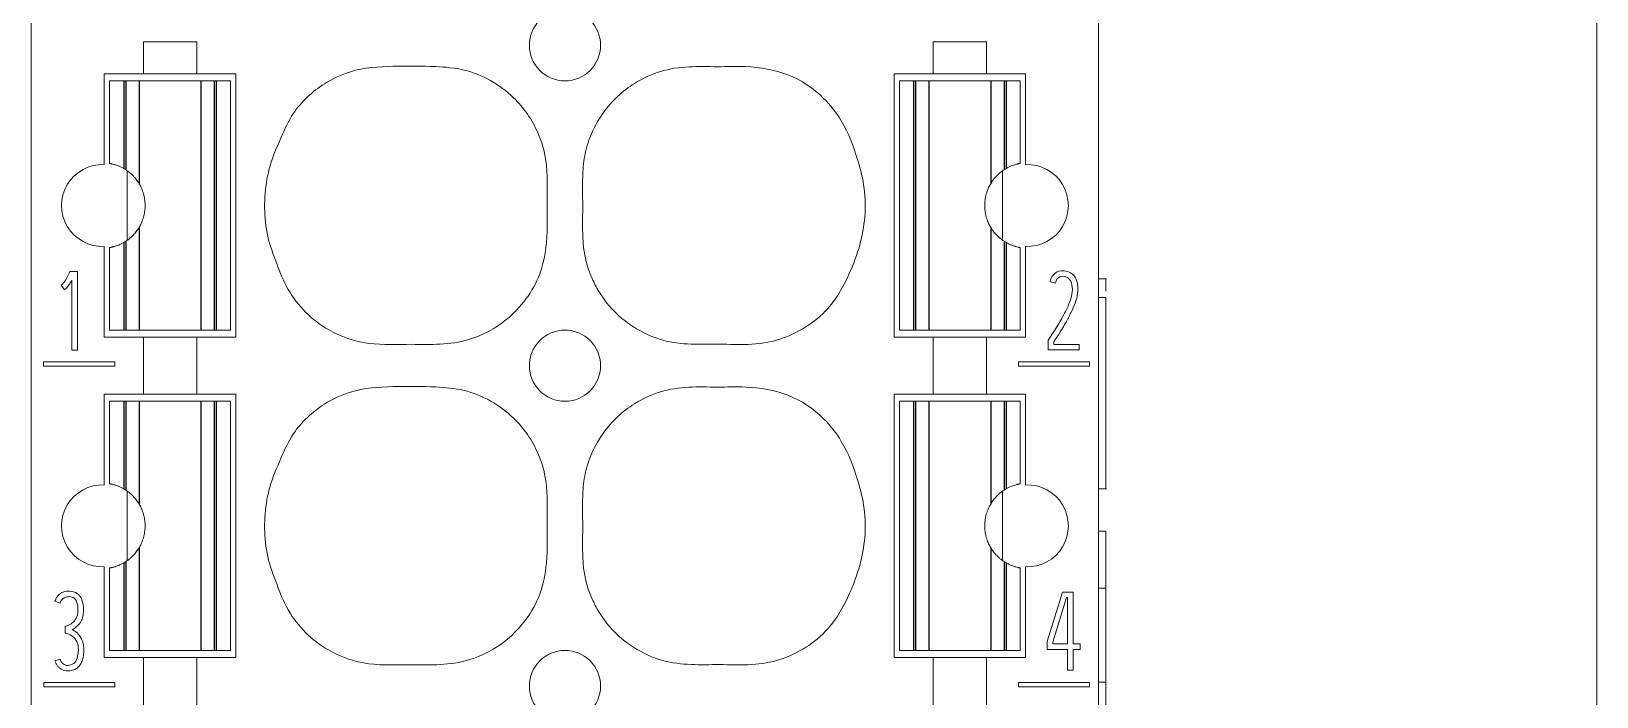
# Model space of a CAD drawing. Header units: millimetres. Extents: x 6750 to 121550, y -28210 to 66060.
# Drawn here: x 16093.57 to 16113.3, y 16122.96 to 16131.34 of the extents above; entities that cross this region are included whole.
import ezdxf

# ---------------------------------------------------------------- set-up
doc = ezdxf.new("R2010")
doc.units = ezdxf.units.MM
doc.layers.add('1', color=7, linetype='Continuous')

# ---------------------------------------------------------------- blocks, each defined once
blk = doc.blocks.new('1')
at = {"layer": '1', "color": 7, "linetype": 'Continuous', "lineweight": 13}
for p, q in [((40264.824, 18077.346), (40264.824, 18034.999)), ((40279.824, 18077.346), (40279.824, 18034.999)), ((40266.399, 18076.099), (40266.399, 18076.549)), ((40266.399, 18076.549), (40267.149, 18076.549)), ((40267.149, 18076.549), (40267.149, 18076.099)), ((40277.499, 18076.099), (40277.499, 18076.549)), ((40277.499, 18076.549), (40278.249, 18076.549)), ((40278.249, 18076.549), (40278.249, 18076.099)), ((40265.849, 18076.099), (40265.849, 18074.823)), ((40266.399, 18076.099), (40265.849, 18076.099)), ((40267.149, 18076.099), (40266.399, 18076.099)), ((40267.699, 18076.099), (40267.149, 18076.099)), ((40267.699, 18072.399), (40267.699, 18076.099)), ((40276.949, 18072.399), (40276.949, 18076.099)), ((40276.949, 18076.099), (40277.499, 18076.099)), ((40277.499, 18076.099), (40278.249, 18076.099)), ((40278.249, 18076.099), (40278.799, 18076.099)), ((40278.799, 18076.099), (40278.799, 18074.823)), ((40265.923, 18075.999), (40265.923, 18074.841)), ((40265.924, 18075.999), (40265.924, 18074.841)), ((40265.924, 18075.999), (40265.924, 18074.841)), ((40265.924, 18075.999), (40266.124, 18075.999)), ((40266.152, 18075.999), (40266.124, 18075.999)), ((40266.34, 18075.999), (40266.152, 18075.999)), ((40267.396, 18075.999), (40267.208, 18075.999)), ((40267.424, 18075.999), (40267.396, 18075.999)), ((40267.624, 18075.999), (40267.424, 18075.999)), ((40267.624, 18075.999), (40267.624, 18072.499)), ((40277.024, 18075.999), (40277.024, 18072.499)), ((40277.024, 18075.999), (40277.224, 18075.999)), ((40277.224, 18075.999), (40277.252, 18075.999)), ((40277.252, 18075.999), (40277.44, 18075.999)), ((40278.308, 18075.999), (40278.496, 18075.999)), ((40278.496, 18075.999), (40278.524, 18075.999)), ((40278.724, 18075.999), (40278.524, 18075.999)), ((40278.724, 18074.841), (40278.724, 18075.999)), ((40278.724, 18074.842), (40278.724, 18075.999)), ((40278.724, 18075.999), (40278.724, 18074.841)), ((40265.924, 18074.841), (40265.924, 18074.841)), ((40278.724, 18074.841), (40278.723, 18074.841)), ((40278.724, 18074.841), (40278.724, 18074.841)), ((40266.173, 18073.761), (40266.173, 18074.737)), ((40278.475, 18074.737), (40278.475, 18073.761)), ((40265.849, 18073.675), (40265.849, 18072.399)), ((40278.799, 18073.675), (40278.799, 18072.399)), ((40265.923, 18073.657), (40265.924, 18073.657)), ((40265.923, 18073.656), (40265.923, 18072.499)), ((40265.924, 18073.657), (40265.924, 18073.657)), ((40265.924, 18073.657), (40265.924, 18072.499)), ((40265.924, 18073.657), (40265.924, 18072.499)), ((40278.724, 18072.499), (40278.724, 18073.657)), ((40278.724, 18072.499), (40278.724, 18073.657)), ((40278.724, 18073.657), (40278.724, 18072.499)), ((40278.724, 18073.657), (40278.724, 18073.657)), ((40265.367, 18073.322), (40265.472, 18073.322)), ((40265.472, 18073.322), (40265.472, 18072.219)), ((40265.289, 18073.064), (40265.245, 18073.128)), ((40265.394, 18072.219), (40265.394, 18073.199)), ((40279.219, 18073.16), (40279.142, 18073.179)), ((40279.936, 18073.219), (40279.824, 18073.219)), ((40279.924, 18072.955), (40279.824, 18072.955)), ((40265.849, 18072.399), (40266.399, 18072.399)), ((40265.924, 18072.499), (40266.124, 18072.499)), ((40266.152, 18072.499), (40266.124, 18072.499)), ((40266.34, 18072.499), (40266.152, 18072.499)), ((40266.399, 18071.599), (40266.399, 18072.399)), ((40266.399, 18072.399), (40267.149, 18072.399)), ((40267.149, 18072.399), (40267.699, 18072.399)), ((40267.149, 18072.399), (40267.149, 18071.599)), ((40267.396, 18072.499), (40267.208, 18072.499)), ((40267.424, 18072.499), (40267.396, 18072.499)), ((40267.624, 18072.499), (40267.424, 18072.499)), ((40277.499, 18072.399), (40276.949, 18072.399)), ((40277.024, 18072.499), (40277.224, 18072.499)), ((40277.224, 18072.499), (40277.252, 18072.499)), ((40277.252, 18072.499), (40277.44, 18072.499)), ((40277.499, 18071.599), (40277.499, 18072.399)), ((40278.249, 18072.399), (40277.499, 18072.399)), ((40278.799, 18072.399), (40278.249, 18072.399)), ((40278.249, 18072.399), (40278.249, 18071.599)), ((40278.308, 18072.499), (40278.496, 18072.499)), ((40278.496, 18072.499), (40278.524, 18072.499)), ((40278.724, 18072.499), (40278.524, 18072.499)), ((40279.115, 18072.22), (40279.115, 18072.358)), ((40265.472, 18072.219), (40265.394, 18072.219)), ((40279.552, 18072.22), (40279.115, 18072.22)), ((40279.193, 18072.333), (40279.193, 18072.298)), ((40279.193, 18072.298), (40279.552, 18072.298)), ((40279.552, 18072.298), (40279.552, 18072.22)), ((40264.997, 18072.051), (40264.997, 18071.99)), ((40265.996, 18072.051), (40264.997, 18072.051)), ((40264.997, 18071.99), (40265.996, 18071.99)), ((40265.996, 18071.99), (40265.996, 18072.051)), ((40279.694, 18072.051), (40278.696, 18072.051)), ((40278.696, 18072.051), (40278.696, 18071.99)), ((40278.696, 18071.99), (40279.694, 18071.99)), ((40279.694, 18071.99), (40279.694, 18072.051)), ((40265.849, 18071.599), (40265.849, 18070.323)), ((40266.399, 18071.599), (40265.849, 18071.599)), ((40265.923, 18071.499), (40265.923, 18070.341)), ((40265.924, 18071.499), (40266.124, 18071.499)), ((40265.924, 18071.499), (40265.924, 18070.341)), ((40265.924, 18071.499), (40265.924, 18070.341)), ((40266.152, 18071.499), (40266.124, 18071.499)), ((40266.34, 18071.499), (40266.152, 18071.499)), ((40267.149, 18071.599), (40266.399, 18071.599)), ((40267.699, 18071.599), (40267.149, 18071.599)), ((40267.396, 18071.499), (40267.208, 18071.499)), ((40267.424, 18071.499), (40267.396, 18071.499)), ((40267.624, 18071.499), (40267.424, 18071.499)), ((40267.624, 18071.499), (40267.624, 18067.999)), ((40267.699, 18067.899), (40267.699, 18071.599)), ((40276.949, 18067.899), (40276.949, 18071.599)), ((40276.949, 18071.599), (40277.499, 18071.599)), ((40277.024, 18071.499), (40277.024, 18067.999)), ((40277.024, 18071.499), (40277.224, 18071.499)), ((40277.224, 18071.499), (40277.252, 18071.499)), ((40277.252, 18071.499), (40277.44, 18071.499)), ((40277.499, 18071.599), (40278.249, 18071.599)), ((40278.249, 18071.599), (40278.799, 18071.599)), ((40278.308, 18071.499), (40278.496, 18071.499)), ((40278.496, 18071.499), (40278.524, 18071.499)), ((40278.724, 18071.499), (40278.524, 18071.499)), ((40278.724, 18070.341), (40278.724, 18071.499)), ((40278.724, 18070.342), (40278.724, 18071.499)), ((40278.724, 18071.499), (40278.724, 18070.341)), ((40278.799, 18071.599), (40278.799, 18070.323)), ((40265.924, 18070.341), (40265.924, 18070.341)), ((40266.173, 18069.261), (40266.173, 18070.237)), ((40278.475, 18070.237), (40278.475, 18069.261)), ((40278.724, 18070.341), (40278.723, 18070.341)), ((40278.724, 18070.341), (40278.724, 18070.341)), ((40279.824, 18070.267), (40279.936, 18070.267)), ((40279.924, 18069.675), (40279.824, 18069.675)), ((40279.924, 18068.875), (40279.924, 18069.675)), ((40265.849, 18069.175), (40265.849, 18067.899)), ((40265.923, 18069.157), (40265.924, 18069.157)), ((40265.923, 18069.156), (40265.923, 18067.999)), ((40265.924, 18069.157), (40265.924, 18069.157)), ((40265.924, 18069.157), (40265.924, 18067.999)), ((40265.924, 18069.157), (40265.924, 18067.999)), ((40278.724, 18069.157), (40278.724, 18069.157)), ((40278.724, 18067.999), (40278.724, 18069.157)), ((40278.724, 18067.999), (40278.724, 18069.157)), ((40278.724, 18069.157), (40278.724, 18067.999)), ((40278.799, 18069.175), (40278.799, 18067.899)), ((40279.316, 18068.82), (40279.101, 18068.124)), ((40279.465, 18068.82), (40279.316, 18068.82)), ((40279.465, 18068.091), (40279.465, 18068.82)), ((40279.924, 18068.875), (40279.824, 18068.875)), ((40279.924, 18067.555), (40279.924, 18068.875)), ((40265.228, 18068.665), (40265.157, 18068.692)), ((40279.179, 18068.114), (40279.374, 18068.743)), ((40279.374, 18068.743), (40279.388, 18068.743)), ((40279.388, 18068.743), (40279.388, 18068.091)), ((40265.301, 18068.243), (40265.301, 18068.339)), ((40265.924, 18067.999), (40266.124, 18067.999)), ((40266.152, 18067.999), (40266.124, 18067.999)), ((40266.34, 18067.999), (40266.152, 18067.999)), ((40267.396, 18067.999), (40267.208, 18067.999)), ((40267.424, 18067.999), (40267.396, 18067.999)), ((40267.624, 18067.999), (40267.424, 18067.999)), ((40277.024, 18067.999), (40277.224, 18067.999)), ((40277.224, 18067.999), (40277.252, 18067.999)), ((40277.252, 18067.999), (40277.44, 18067.999)), ((40278.308, 18067.999), (40278.496, 18067.999)), ((40278.496, 18067.999), (40278.524, 18067.999)), ((40278.724, 18067.999), (40278.524, 18067.999)), ((40279.101, 18068.124), (40279.101, 18068.013)), ((40279.101, 18068.013), (40279.388, 18068.013)), ((40279.179, 18068.091), (40279.179, 18068.114)), ((40279.388, 18068.091), (40279.179, 18068.091)), ((40279.388, 18068.013), (40279.388, 18067.72)), ((40279.566, 18068.091), (40279.465, 18068.091)), ((40279.465, 18068.013), (40279.566, 18068.013)), ((40279.465, 18067.72), (40279.465, 18068.013)), ((40279.566, 18068.013), (40279.566, 18068.091)), ((40265.155, 18067.853), (40265.23, 18067.877)), ((40265.849, 18067.899), (40266.399, 18067.899)), ((40266.399, 18067.099), (40266.399, 18067.899)), ((40266.399, 18067.899), (40267.149, 18067.899)), ((40267.149, 18067.899), (40267.699, 18067.899)), ((40267.149, 18067.899), (40267.149, 18067.099)), ((40277.499, 18067.899), (40276.949, 18067.899)), ((40277.499, 18067.099), (40277.499, 18067.899)), ((40278.249, 18067.899), (40277.499, 18067.899)), ((40278.799, 18067.899), (40278.249, 18067.899)), ((40278.249, 18067.899), (40278.249, 18067.099)), ((40279.388, 18067.72), (40279.465, 18067.72)), ((40264.998, 18067.551), (40264.998, 18067.49)), ((40265.996, 18067.551), (40264.998, 18067.551)), ((40265.996, 18067.49), (40265.996, 18067.551)), ((40278.697, 18067.551), (40278.697, 18067.49)), ((40279.695, 18067.551), (40278.697, 18067.551)), ((40279.695, 18067.49), (40279.695, 18067.551)), ((40279.924, 18067.555), (40279.824, 18067.555)), ((40279.924, 18066.315), (40279.924, 18067.555)), ((40264.998, 18067.49), (40265.996, 18067.49)), ((40278.697, 18067.49), (40279.695, 18067.49))]:
    blk.add_line(p, q, dxfattribs=at)
at = {"layer": '1', "color": 7, "linetype": 'Continuous', "lineweight": 25}
for p, q in [((40266.124, 18075.999), (40266.124, 18074.769)), ((40266.152, 18075.999), (40266.152, 18074.751)), ((40266.34, 18075.999), (40266.34, 18074.555)), ((40267.208, 18075.999), (40267.208, 18072.499)), ((40267.396, 18075.999), (40267.396, 18072.499)), ((40267.424, 18075.999), (40267.424, 18072.499)), ((40277.224, 18075.999), (40277.224, 18072.499)), ((40277.252, 18075.999), (40277.252, 18072.499)), ((40277.44, 18075.999), (40277.44, 18072.499)), ((40278.308, 18075.999), (40278.308, 18074.555)), ((40278.496, 18075.999), (40278.496, 18074.751)), ((40278.524, 18075.999), (40278.524, 18074.769)), ((40266.34, 18073.943), (40266.34, 18072.499)), ((40278.308, 18073.943), (40278.308, 18072.499)), ((40266.124, 18073.729), (40266.124, 18072.499)), ((40266.152, 18073.747), (40266.152, 18072.499)), ((40278.496, 18073.747), (40278.496, 18072.499)), ((40278.524, 18073.729), (40278.524, 18072.499)), ((40266.124, 18071.499), (40266.124, 18070.269)), ((40266.152, 18071.499), (40266.152, 18070.251)), ((40266.34, 18071.499), (40266.34, 18070.055)), ((40267.208, 18071.499), (40267.208, 18067.999)), ((40267.396, 18071.499), (40267.396, 18067.999)), ((40267.424, 18071.499), (40267.424, 18067.999)), ((40277.224, 18071.499), (40277.224, 18067.999)), ((40277.252, 18071.499), (40277.252, 18067.999)), ((40277.44, 18071.499), (40277.44, 18067.999)), ((40278.308, 18071.499), (40278.308, 18070.055)), ((40278.496, 18071.499), (40278.496, 18070.251)), ((40278.524, 18071.499), (40278.524, 18070.269)), ((40266.34, 18069.443), (40266.34, 18067.999)), ((40278.308, 18069.443), (40278.308, 18067.999)), ((40266.124, 18069.229), (40266.124, 18067.999)), ((40266.152, 18069.247), (40266.152, 18067.999)), ((40278.496, 18069.247), (40278.496, 18067.999)), ((40278.524, 18069.229), (40278.524, 18067.999))]:
    blk.add_line(p, q, dxfattribs=at)
at = {"layer": '1', "color": 7, "linetype": 'Continuous', "lineweight": 13}
for centre in [(40272.324, 18076.499), (40272.324, 18071.999), (40272.324, 18067.499)]:
    blk.add_circle(centre, 0.5, dxfattribs=at)
for centre, radius, start, end in [((40265.824, 18074.249), 0.575, 87.5081, 272.4919), ((40265.824, 18074.249), 0.6, 56.8644, 60), ((40278.824, 18074.249), 0.6, 120, 123.1356), ((40278.824, 18074.249), 0.575, 267.5081, 92.4919), ((40265.824, 18074.249), 0.6, 300, 303.1356), ((40278.824, 18074.249), 0.6, 236.8644, 240), ((40265.824, 18069.749), 0.575, 87.5081, 272.4919), ((40265.824, 18069.749), 0.6, 56.8644, 60), ((40278.824, 18069.749), 0.6, 120, 123.1356), ((40278.824, 18069.749), 0.575, 267.5081, 92.4919), ((40265.824, 18069.749), 0.6, 300, 303.1356), ((40278.824, 18069.749), 0.6, 236.8644, 240)]:
    blk.add_arc(centre, radius, start, end, dxfattribs=at)
for points, knots in [([(40268.435, 18073.068), (40268.501, 18072.952), (40268.668, 18072.739), (40269.043, 18072.45), (40269.564, 18072.273), (40270.104, 18072.307), (40270.571, 18072.289), (40271.041, 18072.357), (40271.464, 18072.583), (40271.79, 18072.926), (40272.021, 18073.341), (40272.087, 18073.815), (40272.065, 18074.348), (40272.093, 18074.82), (40271.941, 18075.341), (40271.668, 18075.735), (40271.288, 18076.017), (40270.91, 18076.172), (40270.44, 18076.209), (40269.909, 18076.211), (40269.366, 18076.178), (40268.875, 18075.943), (40268.519, 18075.618), (40268.326, 18075.186), (40268.193, 18074.879), (40268.118, 18074.551), (40268.092, 18074.217), (40268.131, 18073.812), (40268.272, 18073.435), (40268.369, 18073.184), (40268.435, 18073.068)], [0, 0, 0, 0, 0.03125, 0.0625, 0.109375, 0.15625, 0.1875, 0.21875, 0.265625, 0.296875, 0.328125, 0.375, 0.40625, 0.453125, 0.484375, 0.53125, 0.5625, 0.59375, 0.625, 0.671875, 0.71875, 0.75, 0.796875, 0.828125, 0.859375, 0.875, 0.90625, 0.9375, 0.96875, 1, 1, 1, 1]), ([(40272.8, 18073.043), (40272.869, 18072.929), (40273.038, 18072.718), (40273.366, 18072.477), (40273.744, 18072.326), (40274.148, 18072.293), (40274.549, 18072.305), (40274.951, 18072.286), (40275.351, 18072.355), (40275.717, 18072.529), (40276.086, 18072.831), (40276.314, 18073.25), (40276.477, 18073.689), (40276.551, 18074.087), (40276.544, 18074.491), (40276.432, 18074.948), (40276.263, 18075.389), (40275.931, 18075.821), (40275.474, 18076.124), (40274.933, 18076.213), (40274.465, 18076.193), (40274.064, 18076.209), (40273.662, 18076.15), (40273.324, 18075.992), (40273.057, 18075.787), (40272.834, 18075.534), (40272.675, 18075.236), (40272.584, 18074.911), (40272.568, 18074.575), (40272.577, 18074.208), (40272.568, 18073.873), (40272.594, 18073.538), (40272.672, 18073.279), (40272.765, 18073.101), (40272.8, 18073.043)], [0, 0, 0, 0, 0.03125, 0.0625, 0.09375, 0.125, 0.15625, 0.1875, 0.21875, 0.25, 0.28125, 0.328125, 0.359375, 0.390625, 0.421875, 0.453125, 0.5, 0.53125, 0.578125, 0.625, 0.65625, 0.6875, 0.71875, 0.75, 0.773438, 0.796875, 0.828125, 0.851562, 0.875, 0.90625, 0.9375, 0.953125, 0.984375, 1, 1, 1, 1]), ([(40267.208, 18075.999), (40267.198, 18075.999), (40267.18, 18075.999), (40267.152, 18075.999), (40267.123, 18075.999), (40267.102, 18075.999), (40267.066, 18075.999), (40266.995, 18075.999), (40266.92, 18075.999), (40266.827, 18075.999), (40266.728, 18075.999), (40266.63, 18075.999), (40266.55, 18075.999), (40266.482, 18075.999), (40266.443, 18075.999), (40266.424, 18075.999), (40266.385, 18075.999), (40266.358, 18075.999), (40266.34, 18075.999)], [0, 0, 0, 0, 0.06207, 0.11975, 0.187035, 0.2395, 0.284229, 0.328958, 0.391725, 0.453791, 0.535986, 0.613149, 0.671042, 0.715771, 0.7605, 0.819646, 0.88025, 1, 1, 1, 1]), ([(40277.44, 18075.999), (40277.449, 18075.999), (40277.468, 18075.999), (40277.496, 18075.999), (40277.525, 18075.999), (40277.545, 18075.999), (40277.582, 18075.999), (40277.652, 18075.999), (40277.728, 18075.999), (40277.821, 18075.999), (40277.92, 18075.999), (40278.017, 18075.999), (40278.097, 18075.999), (40278.166, 18075.999), (40278.204, 18075.999), (40278.224, 18075.999), (40278.263, 18075.999), (40278.289, 18075.999), (40278.308, 18075.999)], [0, 0, 0, 0, 0.06207, 0.11975, 0.187035, 0.2395, 0.284229, 0.328958, 0.391725, 0.453791, 0.535986, 0.613149, 0.671042, 0.715771, 0.7605, 0.819646, 0.88025, 1, 1, 1, 1]), ([(40266.124, 18074.769), (40266.112, 18074.775), (40266.1, 18074.782), (40266.082, 18074.791), (40266.076, 18074.793), (40266.064, 18074.799), (40266.058, 18074.801), (40266.04, 18074.809), (40266.028, 18074.813), (40266.012, 18074.819), (40266.007, 18074.82), (40265.996, 18074.824), (40265.991, 18074.825), (40265.976, 18074.829), (40265.968, 18074.832), (40265.956, 18074.834), (40265.952, 18074.835), (40265.946, 18074.836), (40265.94, 18074.838), (40265.935, 18074.839), (40265.931, 18074.839), (40265.929, 18074.84), (40265.925, 18074.84), (40265.924, 18074.841), (40265.924, 18074.841)], [0, 0, 0, 0, 0.125085, 0.125085, 0.187628, 0.187628, 0.25017, 0.25017, 0.375256, 0.375256, 0.437798, 0.437798, 0.500341, 0.500341, 0.625426, 0.625426, 0.687969, 0.687969, 0.750511, 0.813054, 0.813054, 0.875596, 0.875596, 1, 1, 1, 1]), ([(40278.724, 18074.841), (40278.724, 18074.841), (40278.722, 18074.84), (40278.717, 18074.839), (40278.713, 18074.839), (40278.705, 18074.837), (40278.702, 18074.836), (40278.695, 18074.835), (40278.688, 18074.833), (40278.68, 18074.831), (40278.671, 18074.829), (40278.666, 18074.828), (40278.652, 18074.824), (40278.641, 18074.821), (40278.619, 18074.813), (40278.607, 18074.809), (40278.584, 18074.799), (40278.572, 18074.794), (40278.547, 18074.782), (40278.535, 18074.775), (40278.524, 18074.769)], [0, 0, 0, 0, 0.125, 0.125, 0.25, 0.25, 0.3125, 0.3125, 0.375, 0.4375, 0.4375, 0.5, 0.5, 0.625, 0.625, 0.75, 0.75, 0.875, 0.875, 1, 1, 1, 1]), ([(40266.34, 18074.555), (40266.336, 18074.562), (40266.331, 18074.569), (40266.321, 18074.585), (40266.315, 18074.593), (40266.303, 18074.61), (40266.296, 18074.619), (40266.282, 18074.636), (40266.275, 18074.645), (40266.259, 18074.662), (40266.25, 18074.671), (40266.233, 18074.688), (40266.223, 18074.697), (40266.194, 18074.721), (40266.174, 18074.737), (40266.152, 18074.751)], [0, 0, 0, 0, 0.125, 0.125, 0.25, 0.25, 0.375, 0.375, 0.5, 0.5, 0.625, 0.625, 0.75, 0.75, 1, 1, 1, 1]), ([(40266.34, 18073.943), (40266.35, 18073.96), (40266.359, 18073.978), (40266.373, 18074.008), (40266.378, 18074.019), (40266.387, 18074.041), (40266.391, 18074.053), (40266.399, 18074.079), (40266.403, 18074.092), (40266.408, 18074.113), (40266.41, 18074.12), (40266.413, 18074.135), (40266.414, 18074.142), (40266.418, 18074.166), (40266.42, 18074.181), (40266.422, 18074.206), (40266.423, 18074.215), (40266.423, 18074.232), (40266.424, 18074.249), (40266.423, 18074.266), (40266.423, 18074.283), (40266.422, 18074.292), (40266.42, 18074.316), (40266.418, 18074.332), (40266.414, 18074.355), (40266.413, 18074.363), (40266.41, 18074.378), (40266.408, 18074.385), (40266.403, 18074.406), (40266.399, 18074.419), (40266.391, 18074.444), (40266.387, 18074.456), (40266.378, 18074.479), (40266.373, 18074.49), (40266.359, 18074.52), (40266.35, 18074.538), (40266.34, 18074.555)], [0, 0, 0, 0, 0.125, 0.125, 0.1875, 0.1875, 0.25, 0.25, 0.3125, 0.3125, 0.34375, 0.34375, 0.375, 0.375, 0.4375, 0.4375, 0.46875, 0.46875, 0.5, 0.53125, 0.53125, 0.5625, 0.5625, 0.625, 0.625, 0.65625, 0.65625, 0.6875, 0.6875, 0.75, 0.75, 0.8125, 0.8125, 0.875, 0.875, 1, 1, 1, 1]), ([(40278.308, 18074.555), (40278.298, 18074.538), (40278.288, 18074.52), (40278.274, 18074.49), (40278.269, 18074.479), (40278.261, 18074.457), (40278.256, 18074.445), (40278.248, 18074.419), (40278.244, 18074.406), (40278.239, 18074.385), (40278.238, 18074.378), (40278.235, 18074.363), (40278.233, 18074.356), (40278.229, 18074.333), (40278.227, 18074.317), (40278.225, 18074.292), (40278.225, 18074.283), (40278.224, 18074.266), (40278.224, 18074.249), (40278.224, 18074.232), (40278.225, 18074.215), (40278.225, 18074.206), (40278.227, 18074.182), (40278.229, 18074.166), (40278.233, 18074.143), (40278.235, 18074.135), (40278.238, 18074.12), (40278.239, 18074.113), (40278.244, 18074.092), (40278.248, 18074.079), (40278.256, 18074.054), (40278.26, 18074.042), (40278.269, 18074.019), (40278.274, 18074.008), (40278.288, 18073.978), (40278.298, 18073.96), (40278.308, 18073.943)], [0, 0, 0, 0, 0.125, 0.125, 0.1875, 0.1875, 0.25, 0.25, 0.3125, 0.3125, 0.34375, 0.34375, 0.375, 0.375, 0.4375, 0.4375, 0.46875, 0.46875, 0.5, 0.53125, 0.53125, 0.5625, 0.5625, 0.625, 0.625, 0.65625, 0.65625, 0.6875, 0.6875, 0.75, 0.75, 0.8125, 0.8125, 0.875, 0.875, 1, 1, 1, 1]), ([(40278.496, 18074.751), (40278.485, 18074.744), (40278.474, 18074.737), (40278.453, 18074.721), (40278.443, 18074.713), (40278.424, 18074.697), (40278.415, 18074.688), (40278.397, 18074.671), (40278.389, 18074.662), (40278.365, 18074.636), (40278.351, 18074.619), (40278.332, 18074.593), (40278.327, 18074.585), (40278.319, 18074.573), (40278.316, 18074.569), (40278.312, 18074.562), (40278.31, 18074.559), (40278.308, 18074.555)], [0, 0, 0, 0, 0.125, 0.125, 0.25, 0.25, 0.375, 0.375, 0.5, 0.5, 0.75, 0.75, 0.875, 0.875, 0.9375, 0.9375, 1, 1, 1, 1]), ([(40266.152, 18073.747), (40266.174, 18073.761), (40266.194, 18073.776), (40266.223, 18073.801), (40266.233, 18073.81), (40266.25, 18073.827), (40266.259, 18073.835), (40266.274, 18073.853), (40266.282, 18073.862), (40266.296, 18073.879), (40266.303, 18073.888), (40266.315, 18073.905), (40266.321, 18073.913), (40266.331, 18073.929), (40266.336, 18073.936), (40266.34, 18073.943)], [0, 0, 0, 0, 0.25, 0.25, 0.375, 0.375, 0.5, 0.5, 0.625, 0.625, 0.75, 0.75, 0.875, 0.875, 1, 1, 1, 1]), ([(40278.308, 18073.943), (40278.31, 18073.939), (40278.312, 18073.936), (40278.316, 18073.929), (40278.319, 18073.925), (40278.327, 18073.913), (40278.332, 18073.905), (40278.345, 18073.888), (40278.351, 18073.879), (40278.365, 18073.862), (40278.38, 18073.844), (40278.397, 18073.827), (40278.415, 18073.81), (40278.424, 18073.801), (40278.443, 18073.785), (40278.453, 18073.777), (40278.469, 18073.765), (40278.474, 18073.761), (40278.485, 18073.754), (40278.49, 18073.75), (40278.496, 18073.747)], [0, 0, 0, 0, 0.0625, 0.0625, 0.125, 0.125, 0.25, 0.25, 0.375, 0.375, 0.5, 0.625, 0.625, 0.75, 0.75, 0.875, 0.875, 0.9375, 0.9375, 1, 1, 1, 1]), ([(40265.924, 18073.657), (40265.924, 18073.657), (40265.925, 18073.658), (40265.929, 18073.658), (40265.931, 18073.659), (40265.935, 18073.659), (40265.937, 18073.66), (40265.945, 18073.661), (40265.952, 18073.663), (40265.964, 18073.666), (40265.968, 18073.667), (40265.977, 18073.669), (40265.986, 18073.671), (40265.996, 18073.674), (40266.006, 18073.677), (40266.012, 18073.679), (40266.028, 18073.685), (40266.04, 18073.689), (40266.064, 18073.699), (40266.076, 18073.704), (40266.1, 18073.716), (40266.112, 18073.723), (40266.124, 18073.729)], [0, 0, 0, 0, 0.125, 0.125, 0.1875, 0.1875, 0.25, 0.25, 0.375, 0.375, 0.4375, 0.4375, 0.5, 0.5625, 0.5625, 0.625, 0.625, 0.75, 0.75, 0.875, 0.875, 1, 1, 1, 1]), ([(40278.524, 18073.729), (40278.536, 18073.723), (40278.548, 18073.716), (40278.566, 18073.707), (40278.572, 18073.705), (40278.584, 18073.699), (40278.59, 18073.697), (40278.607, 18073.689), (40278.619, 18073.685), (40278.635, 18073.679), (40278.641, 18073.678), (40278.651, 18073.674), (40278.656, 18073.673), (40278.671, 18073.669), (40278.68, 18073.666), (40278.691, 18073.664), (40278.695, 18073.663), (40278.702, 18073.662), (40278.705, 18073.661), (40278.713, 18073.659), (40278.717, 18073.659), (40278.722, 18073.658), (40278.724, 18073.657), (40278.724, 18073.657)], [0, 0, 0, 0, 0.125087, 0.125087, 0.187631, 0.187631, 0.250174, 0.250174, 0.375262, 0.375262, 0.437805, 0.437805, 0.500349, 0.500349, 0.625436, 0.625436, 0.68798, 0.68798, 0.750523, 0.750523, 0.875611, 0.875611, 1, 1, 1, 1]), ([(40265.245, 18073.128), (40265.261, 18073.143), (40265.294, 18073.177), (40265.325, 18073.23), (40265.349, 18073.28), (40265.361, 18073.307), (40265.367, 18073.322)], [0, 0, 0, 0, 0.274424, 0.612757, 0.793666, 1, 1, 1, 1]), ([(40279.115, 18072.358), (40279.128, 18072.377), (40279.16, 18072.424), (40279.211, 18072.501), (40279.272, 18072.602), (40279.342, 18072.727), (40279.41, 18072.863), (40279.455, 18073.003), (40279.46, 18073.128), (40279.412, 18073.241), (40279.307, 18073.266), (40279.235, 18073.222), (40279.221, 18073.182), (40279.219, 18073.16)], [0, 0, 0, 0, 0.05807, 0.142634, 0.23079, 0.353245, 0.49959, 0.610982, 0.719336, 0.80771, 0.892977, 0.951087, 1, 1, 1, 1]), ([(40279.142, 18073.179), (40279.148, 18073.214), (40279.172, 18073.275), (40279.263, 18073.334), (40279.38, 18073.336), (40279.494, 18073.27), (40279.537, 18073.14), (40279.534, 18073.008), (40279.498, 18072.873), (40279.434, 18072.74), (40279.367, 18072.611), (40279.297, 18072.492), (40279.241, 18072.402), (40279.205, 18072.351), (40279.193, 18072.333)], [0, 0, 0, 0, 0.065877, 0.137994, 0.206813, 0.299001, 0.388258, 0.474278, 0.570456, 0.672063, 0.780243, 0.870811, 0.955957, 1, 1, 1, 1]), ([(40265.394, 18073.199), (40265.39, 18073.191), (40265.38, 18073.174), (40265.364, 18073.15), (40265.347, 18073.125), (40265.329, 18073.101), (40265.31, 18073.081), (40265.296, 18073.069), (40265.289, 18073.064)], [0, 0, 0, 0, 0.160979, 0.331327, 0.511234, 0.688038, 0.850249, 1, 1, 1, 1]), ([(40279.924, 18073.045), (40279.924, 18073.087), (40279.924, 18073.184), (40279.924, 18073.219), (40279.924, 18073.219)], [0, 0, 0, 0, 0.363997, 1, 1, 1, 1]), ([(40279.924, 18070.267), (40279.924, 18070.267), (40279.924, 18070.332), (40279.924, 18070.727), (40279.924, 18071.412), (40279.924, 18072.173), (40279.924, 18072.708), (40279.924, 18072.955)], [0, 0, 0, 0, 0.11524, 0.313481, 0.502209, 0.769762, 1, 1, 1, 1]), ([(40267.208, 18072.499), (40267.198, 18072.499), (40267.18, 18072.499), (40267.152, 18072.499), (40267.123, 18072.499), (40267.102, 18072.499), (40267.066, 18072.499), (40266.995, 18072.499), (40266.92, 18072.499), (40266.827, 18072.499), (40266.728, 18072.499), (40266.63, 18072.499), (40266.55, 18072.499), (40266.482, 18072.499), (40266.443, 18072.499), (40266.424, 18072.499), (40266.385, 18072.499), (40266.358, 18072.499), (40266.34, 18072.499)], [0, 0, 0, 0, 0.06207, 0.11975, 0.187035, 0.2395, 0.284229, 0.328958, 0.391725, 0.453791, 0.535986, 0.613149, 0.671042, 0.715771, 0.7605, 0.819646, 0.88025, 1, 1, 1, 1]), ([(40277.44, 18072.499), (40277.449, 18072.499), (40277.468, 18072.499), (40277.496, 18072.499), (40277.525, 18072.499), (40277.545, 18072.499), (40277.582, 18072.499), (40277.652, 18072.499), (40277.728, 18072.499), (40277.821, 18072.499), (40277.92, 18072.499), (40278.017, 18072.499), (40278.097, 18072.499), (40278.166, 18072.499), (40278.204, 18072.499), (40278.224, 18072.499), (40278.263, 18072.499), (40278.289, 18072.499), (40278.308, 18072.499)], [0, 0, 0, 0, 0.06207, 0.11975, 0.187035, 0.2395, 0.284229, 0.328958, 0.391725, 0.453791, 0.535986, 0.613149, 0.671042, 0.715771, 0.7605, 0.819646, 0.88025, 1, 1, 1, 1]), ([(40268.435, 18068.568), (40268.501, 18068.452), (40268.668, 18068.239), (40269.043, 18067.95), (40269.564, 18067.773), (40270.104, 18067.807), (40270.571, 18067.789), (40271.041, 18067.857), (40271.464, 18068.083), (40271.79, 18068.426), (40272.021, 18068.841), (40272.087, 18069.315), (40272.065, 18069.848), (40272.093, 18070.32), (40271.941, 18070.841), (40271.668, 18071.235), (40271.288, 18071.517), (40270.91, 18071.672), (40270.44, 18071.709), (40269.909, 18071.711), (40269.366, 18071.678), (40268.875, 18071.443), (40268.519, 18071.118), (40268.326, 18070.686), (40268.193, 18070.379), (40268.118, 18070.051), (40268.092, 18069.717), (40268.131, 18069.312), (40268.272, 18068.935), (40268.369, 18068.684), (40268.435, 18068.568)], [0, 0, 0, 0, 0.03125, 0.0625, 0.109375, 0.15625, 0.1875, 0.21875, 0.265625, 0.296875, 0.328125, 0.375, 0.40625, 0.453125, 0.484375, 0.53125, 0.5625, 0.59375, 0.625, 0.671875, 0.71875, 0.75, 0.796875, 0.828125, 0.859375, 0.875, 0.90625, 0.9375, 0.96875, 1, 1, 1, 1]), ([(40272.8, 18068.543), (40272.869, 18068.429), (40273.038, 18068.218), (40273.366, 18067.977), (40273.744, 18067.826), (40274.148, 18067.793), (40274.549, 18067.805), (40274.951, 18067.786), (40275.351, 18067.855), (40275.717, 18068.029), (40276.086, 18068.331), (40276.314, 18068.75), (40276.477, 18069.189), (40276.551, 18069.587), (40276.544, 18069.991), (40276.432, 18070.448), (40276.263, 18070.889), (40275.931, 18071.321), (40275.474, 18071.624), (40274.933, 18071.713), (40274.465, 18071.693), (40274.064, 18071.709), (40273.662, 18071.65), (40273.324, 18071.492), (40273.057, 18071.287), (40272.834, 18071.034), (40272.675, 18070.736), (40272.584, 18070.411), (40272.568, 18070.075), (40272.577, 18069.708), (40272.568, 18069.373), (40272.594, 18069.038), (40272.672, 18068.779), (40272.765, 18068.601), (40272.8, 18068.543)], [0, 0, 0, 0, 0.03125, 0.0625, 0.09375, 0.125, 0.15625, 0.1875, 0.21875, 0.25, 0.28125, 0.328125, 0.359375, 0.390625, 0.421875, 0.453125, 0.5, 0.53125, 0.578125, 0.625, 0.65625, 0.6875, 0.71875, 0.75, 0.773438, 0.796875, 0.828125, 0.851562, 0.875, 0.90625, 0.9375, 0.953125, 0.984375, 1, 1, 1, 1]), ([(40267.208, 18071.499), (40267.198, 18071.499), (40267.18, 18071.499), (40267.152, 18071.499), (40267.123, 18071.499), (40267.102, 18071.499), (40267.066, 18071.499), (40266.995, 18071.499), (40266.92, 18071.499), (40266.827, 18071.499), (40266.728, 18071.499), (40266.63, 18071.499), (40266.55, 18071.499), (40266.482, 18071.499), (40266.443, 18071.499), (40266.424, 18071.499), (40266.385, 18071.499), (40266.358, 18071.499), (40266.34, 18071.499)], [0, 0, 0, 0, 0.06207, 0.11975, 0.187035, 0.2395, 0.284229, 0.328958, 0.391725, 0.453791, 0.535986, 0.613149, 0.671042, 0.715771, 0.7605, 0.819646, 0.88025, 1, 1, 1, 1]), ([(40277.44, 18071.499), (40277.449, 18071.499), (40277.468, 18071.499), (40277.496, 18071.499), (40277.525, 18071.499), (40277.545, 18071.499), (40277.582, 18071.499), (40277.652, 18071.499), (40277.728, 18071.499), (40277.821, 18071.499), (40277.92, 18071.499), (40278.017, 18071.499), (40278.097, 18071.499), (40278.166, 18071.499), (40278.204, 18071.499), (40278.224, 18071.499), (40278.263, 18071.499), (40278.289, 18071.499), (40278.308, 18071.499)], [0, 0, 0, 0, 0.06207, 0.11975, 0.187035, 0.2395, 0.284229, 0.328958, 0.391725, 0.453791, 0.535986, 0.613149, 0.671042, 0.715771, 0.7605, 0.819646, 0.88025, 1, 1, 1, 1]), ([(40266.124, 18070.269), (40266.112, 18070.275), (40266.1, 18070.282), (40266.082, 18070.291), (40266.076, 18070.293), (40266.064, 18070.299), (40266.058, 18070.301), (40266.04, 18070.309), (40266.028, 18070.313), (40266.012, 18070.319), (40266.007, 18070.32), (40265.996, 18070.324), (40265.991, 18070.325), (40265.976, 18070.329), (40265.968, 18070.332), (40265.956, 18070.334), (40265.952, 18070.335), (40265.946, 18070.336), (40265.94, 18070.338), (40265.935, 18070.339), (40265.931, 18070.339), (40265.929, 18070.34), (40265.925, 18070.34), (40265.924, 18070.341), (40265.924, 18070.341)], [0, 0, 0, 0, 0.125085, 0.125085, 0.187628, 0.187628, 0.25017, 0.25017, 0.375256, 0.375256, 0.437798, 0.437798, 0.500341, 0.500341, 0.625426, 0.625426, 0.687969, 0.687969, 0.750511, 0.813054, 0.813054, 0.875596, 0.875596, 1, 1, 1, 1]), ([(40266.34, 18070.055), (40266.336, 18070.062), (40266.331, 18070.069), (40266.321, 18070.085), (40266.315, 18070.093), (40266.303, 18070.11), (40266.296, 18070.119), (40266.282, 18070.136), (40266.275, 18070.145), (40266.259, 18070.162), (40266.25, 18070.171), (40266.233, 18070.188), (40266.223, 18070.197), (40266.194, 18070.221), (40266.174, 18070.237), (40266.152, 18070.251)], [0, 0, 0, 0, 0.125, 0.125, 0.25, 0.25, 0.375, 0.375, 0.5, 0.5, 0.625, 0.625, 0.75, 0.75, 1, 1, 1, 1]), ([(40278.496, 18070.251), (40278.485, 18070.244), (40278.474, 18070.237), (40278.453, 18070.221), (40278.443, 18070.213), (40278.424, 18070.197), (40278.415, 18070.188), (40278.397, 18070.171), (40278.389, 18070.162), (40278.365, 18070.136), (40278.351, 18070.119), (40278.332, 18070.093), (40278.327, 18070.085), (40278.319, 18070.073), (40278.316, 18070.069), (40278.312, 18070.062), (40278.31, 18070.059), (40278.308, 18070.055)], [0, 0, 0, 0, 0.125, 0.125, 0.25, 0.25, 0.375, 0.375, 0.5, 0.5, 0.75, 0.75, 0.875, 0.875, 0.9375, 0.9375, 1, 1, 1, 1]), ([(40278.724, 18070.341), (40278.724, 18070.341), (40278.722, 18070.34), (40278.717, 18070.339), (40278.713, 18070.339), (40278.705, 18070.337), (40278.702, 18070.336), (40278.695, 18070.335), (40278.688, 18070.333), (40278.68, 18070.331), (40278.671, 18070.329), (40278.666, 18070.328), (40278.652, 18070.324), (40278.641, 18070.321), (40278.619, 18070.313), (40278.607, 18070.309), (40278.584, 18070.299), (40278.572, 18070.294), (40278.547, 18070.282), (40278.535, 18070.275), (40278.524, 18070.269)], [0, 0, 0, 0, 0.125, 0.125, 0.25, 0.25, 0.3125, 0.3125, 0.375, 0.4375, 0.4375, 0.5, 0.5, 0.625, 0.625, 0.75, 0.75, 0.875, 0.875, 1, 1, 1, 1]), ([(40266.34, 18069.443), (40266.35, 18069.46), (40266.359, 18069.478), (40266.373, 18069.508), (40266.378, 18069.519), (40266.387, 18069.541), (40266.391, 18069.553), (40266.399, 18069.579), (40266.403, 18069.592), (40266.408, 18069.613), (40266.41, 18069.62), (40266.413, 18069.635), (40266.414, 18069.642), (40266.418, 18069.666), (40266.42, 18069.681), (40266.422, 18069.706), (40266.423, 18069.715), (40266.423, 18069.732), (40266.424, 18069.749), (40266.423, 18069.766), (40266.423, 18069.783), (40266.422, 18069.792), (40266.42, 18069.816), (40266.418, 18069.832), (40266.414, 18069.855), (40266.413, 18069.863), (40266.41, 18069.878), (40266.408, 18069.885), (40266.403, 18069.906), (40266.399, 18069.919), (40266.391, 18069.944), (40266.387, 18069.956), (40266.378, 18069.979), (40266.373, 18069.99), (40266.359, 18070.02), (40266.35, 18070.038), (40266.34, 18070.055)], [0, 0, 0, 0, 0.125, 0.125, 0.1875, 0.1875, 0.25, 0.25, 0.3125, 0.3125, 0.34375, 0.34375, 0.375, 0.375, 0.4375, 0.4375, 0.46875, 0.46875, 0.5, 0.53125, 0.53125, 0.5625, 0.5625, 0.625, 0.625, 0.65625, 0.65625, 0.6875, 0.6875, 0.75, 0.75, 0.8125, 0.8125, 0.875, 0.875, 1, 1, 1, 1]), ([(40278.308, 18070.055), (40278.298, 18070.038), (40278.288, 18070.02), (40278.274, 18069.99), (40278.269, 18069.979), (40278.261, 18069.957), (40278.256, 18069.945), (40278.248, 18069.919), (40278.244, 18069.906), (40278.239, 18069.885), (40278.238, 18069.878), (40278.235, 18069.863), (40278.233, 18069.856), (40278.229, 18069.833), (40278.227, 18069.817), (40278.225, 18069.792), (40278.225, 18069.783), (40278.224, 18069.766), (40278.224, 18069.749), (40278.224, 18069.732), (40278.225, 18069.715), (40278.225, 18069.706), (40278.227, 18069.682), (40278.229, 18069.666), (40278.233, 18069.643), (40278.235, 18069.635), (40278.238, 18069.62), (40278.239, 18069.613), (40278.244, 18069.592), (40278.248, 18069.579), (40278.256, 18069.554), (40278.26, 18069.542), (40278.269, 18069.519), (40278.274, 18069.508), (40278.288, 18069.478), (40278.298, 18069.46), (40278.308, 18069.443)], [0, 0, 0, 0, 0.125, 0.125, 0.1875, 0.1875, 0.25, 0.25, 0.3125, 0.3125, 0.34375, 0.34375, 0.375, 0.375, 0.4375, 0.4375, 0.46875, 0.46875, 0.5, 0.53125, 0.53125, 0.5625, 0.5625, 0.625, 0.625, 0.65625, 0.65625, 0.6875, 0.6875, 0.75, 0.75, 0.8125, 0.8125, 0.875, 0.875, 1, 1, 1, 1]), ([(40266.152, 18069.247), (40266.174, 18069.261), (40266.194, 18069.276), (40266.223, 18069.301), (40266.233, 18069.31), (40266.25, 18069.327), (40266.259, 18069.335), (40266.274, 18069.353), (40266.282, 18069.362), (40266.296, 18069.379), (40266.303, 18069.388), (40266.315, 18069.405), (40266.321, 18069.413), (40266.331, 18069.429), (40266.336, 18069.436), (40266.34, 18069.443)], [0, 0, 0, 0, 0.25, 0.25, 0.375, 0.375, 0.5, 0.5, 0.625, 0.625, 0.75, 0.75, 0.875, 0.875, 1, 1, 1, 1]), ([(40278.308, 18069.443), (40278.31, 18069.439), (40278.312, 18069.436), (40278.316, 18069.429), (40278.319, 18069.425), (40278.327, 18069.413), (40278.332, 18069.405), (40278.345, 18069.388), (40278.351, 18069.379), (40278.365, 18069.362), (40278.38, 18069.344), (40278.397, 18069.327), (40278.415, 18069.31), (40278.424, 18069.301), (40278.443, 18069.285), (40278.453, 18069.277), (40278.469, 18069.265), (40278.474, 18069.261), (40278.485, 18069.254), (40278.49, 18069.25), (40278.496, 18069.247)], [0, 0, 0, 0, 0.0625, 0.0625, 0.125, 0.125, 0.25, 0.25, 0.375, 0.375, 0.5, 0.625, 0.625, 0.75, 0.75, 0.875, 0.875, 0.9375, 0.9375, 1, 1, 1, 1]), ([(40265.924, 18069.157), (40265.924, 18069.157), (40265.925, 18069.158), (40265.929, 18069.158), (40265.931, 18069.159), (40265.935, 18069.159), (40265.937, 18069.16), (40265.945, 18069.161), (40265.952, 18069.163), (40265.964, 18069.166), (40265.968, 18069.167), (40265.977, 18069.169), (40265.986, 18069.171), (40265.996, 18069.174), (40266.006, 18069.177), (40266.012, 18069.179), (40266.028, 18069.185), (40266.04, 18069.189), (40266.064, 18069.199), (40266.076, 18069.204), (40266.1, 18069.216), (40266.112, 18069.223), (40266.124, 18069.229)], [0, 0, 0, 0, 0.125, 0.125, 0.1875, 0.1875, 0.25, 0.25, 0.375, 0.375, 0.4375, 0.4375, 0.5, 0.5625, 0.5625, 0.625, 0.625, 0.75, 0.75, 0.875, 0.875, 1, 1, 1, 1]), ([(40278.524, 18069.229), (40278.536, 18069.223), (40278.548, 18069.216), (40278.566, 18069.207), (40278.572, 18069.205), (40278.584, 18069.199), (40278.59, 18069.197), (40278.607, 18069.189), (40278.619, 18069.185), (40278.635, 18069.179), (40278.641, 18069.178), (40278.651, 18069.174), (40278.656, 18069.173), (40278.671, 18069.169), (40278.68, 18069.166), (40278.691, 18069.164), (40278.695, 18069.163), (40278.702, 18069.162), (40278.705, 18069.161), (40278.713, 18069.159), (40278.717, 18069.159), (40278.722, 18069.158), (40278.724, 18069.157), (40278.724, 18069.157)], [0, 0, 0, 0, 0.125087, 0.125087, 0.187631, 0.187631, 0.250174, 0.250174, 0.375262, 0.375262, 0.437805, 0.437805, 0.500349, 0.500349, 0.625436, 0.625436, 0.68798, 0.68798, 0.750523, 0.750523, 0.875611, 0.875611, 1, 1, 1, 1]), ([(40265.157, 18068.692), (40265.163, 18068.712), (40265.18, 18068.745), (40265.217, 18068.79), (40265.277, 18068.827), (40265.368, 18068.838), (40265.477, 18068.813), (40265.549, 18068.705), (40265.56, 18068.583), (40265.553, 18068.464), (40265.509, 18068.377), (40265.452, 18068.325), (40265.417, 18068.3), (40265.4, 18068.29)], [0, 0, 0, 0, 0.063247, 0.112632, 0.179319, 0.27478, 0.391534, 0.504091, 0.647878, 0.763761, 0.866845, 0.941481, 1, 1, 1, 1]), ([(40265.301, 18068.339), (40265.311, 18068.341), (40265.346, 18068.35), (40265.405, 18068.382), (40265.462, 18068.454), (40265.485, 18068.548), (40265.476, 18068.634), (40265.459, 18068.703), (40265.413, 18068.75), (40265.341, 18068.761), (40265.264, 18068.733), (40265.237, 18068.69), (40265.228, 18068.665)], [0, 0, 0, 0, 0.040831, 0.149565, 0.264607, 0.407315, 0.534359, 0.616951, 0.691579, 0.788079, 0.903151, 1, 1, 1, 1]), ([(40265.4, 18068.29), (40265.405, 18068.288), (40265.414, 18068.284), (40265.429, 18068.274), (40265.445, 18068.263), (40265.463, 18068.249), (40265.481, 18068.232), (40265.499, 18068.212), (40265.515, 18068.188), (40265.53, 18068.161), (40265.544, 18068.131), (40265.555, 18068.098), (40265.561, 18068.06), (40265.563, 18068.003), (40265.559, 18067.932), (40265.541, 18067.853), (40265.509, 18067.79), (40265.463, 18067.744), (40265.404, 18067.718), (40265.345, 18067.711), (40265.294, 18067.715), (40265.254, 18067.728), (40265.22, 18067.75), (40265.193, 18067.779), (40265.171, 18067.814), (40265.16, 18067.839), (40265.155, 18067.853)], [0, 0, 0, 0, 0.013742, 0.030757, 0.051099, 0.073878, 0.09839, 0.124871, 0.153233, 0.183485, 0.2159, 0.250508, 0.287713, 0.328123, 0.420601, 0.49876, 0.565987, 0.626908, 0.687589, 0.754696, 0.799851, 0.840281, 0.878434, 0.916873, 0.957002, 1, 1, 1, 1]), ([(40265.23, 18067.877), (40265.233, 18067.863), (40265.247, 18067.829), (40265.301, 18067.785), (40265.386, 18067.788), (40265.461, 18067.844), (40265.483, 18067.949), (40265.491, 18068.051), (40265.454, 18068.155), (40265.383, 18068.219), (40265.326, 18068.238), (40265.301, 18068.243)], [0, 0, 0, 0, 0.054593, 0.14574, 0.248172, 0.365383, 0.483275, 0.652423, 0.759568, 0.906165, 1, 1, 1, 1]), ([(40267.208, 18067.999), (40267.198, 18067.999), (40267.18, 18067.999), (40267.152, 18067.999), (40267.123, 18067.999), (40267.102, 18067.999), (40267.066, 18067.999), (40266.995, 18067.999), (40266.92, 18067.999), (40266.827, 18067.999), (40266.728, 18067.999), (40266.63, 18067.999), (40266.55, 18067.999), (40266.482, 18067.999), (40266.443, 18067.999), (40266.424, 18067.999), (40266.385, 18067.999), (40266.358, 18067.999), (40266.34, 18067.999)], [0, 0, 0, 0, 0.06207, 0.11975, 0.187035, 0.2395, 0.284229, 0.328958, 0.391725, 0.453791, 0.535986, 0.613149, 0.671042, 0.715771, 0.7605, 0.819646, 0.88025, 1, 1, 1, 1]), ([(40277.44, 18067.999), (40277.449, 18067.999), (40277.468, 18067.999), (40277.496, 18067.999), (40277.525, 18067.999), (40277.545, 18067.999), (40277.582, 18067.999), (40277.652, 18067.999), (40277.728, 18067.999), (40277.821, 18067.999), (40277.92, 18067.999), (40278.017, 18067.999), (40278.097, 18067.999), (40278.166, 18067.999), (40278.204, 18067.999), (40278.224, 18067.999), (40278.263, 18067.999), (40278.289, 18067.999), (40278.308, 18067.999)], [0, 0, 0, 0, 0.06207, 0.11975, 0.187035, 0.2395, 0.284229, 0.328958, 0.391725, 0.453791, 0.535986, 0.613149, 0.671042, 0.715771, 0.7605, 0.819646, 0.88025, 1, 1, 1, 1])]:
    blk.add_open_spline(points, degree=3, knots=knots, dxfattribs=at)
blk = doc.blocks.new('8')
at = {"layer": '1', "color": 7, "linetype": 'Continuous', "lineweight": 13}
for p, q in [((40342.913, 18037.016), (40342.913, 18081.516)), ((40349.913, 18037.016), (40349.913, 18081.516))]:
    blk.add_line(p, q, dxfattribs=at)

msp = doc.modelspace()

# ---------------------------------------------------------------- block references
at = {"xscale": 0.8966695132365401, "yscale": 0.8966695132365401, "zscale": 0.8966695132365401}
for name, p in [('1', (-20010.666, -77.482)), ('8', (-20067.236, -81.263))]:
    msp.add_blockref(name, p, dxfattribs=at)

doc.saveas('drawing.dxf')
